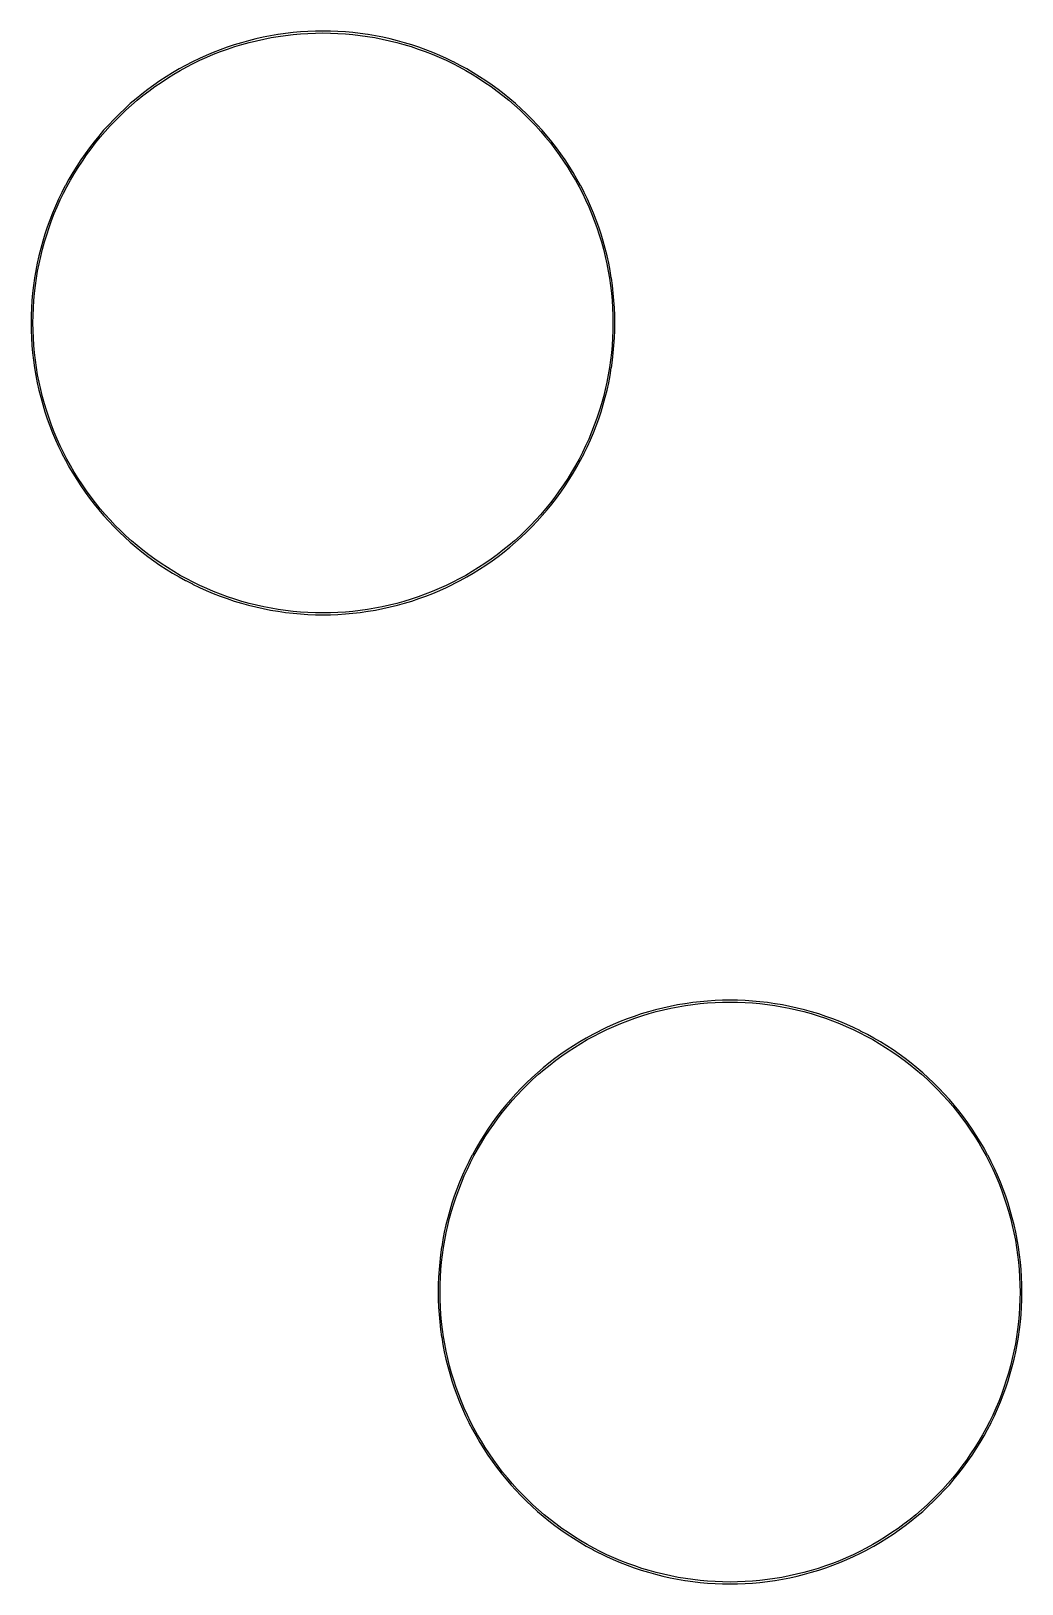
# Model space of a CAD drawing. Extents: x 2 to 124, y 0 to 129.
# Drawn here: x 93.92 to 99.12, y 51.7 to 59.84 of the extents above; entities that cross this region are included whole.
import ezdxf

# ---------------------------------------------------------------- set-up
doc = ezdxf.new("R2010")
doc.units = 0

msp = doc.modelspace()

# ---------------------------------------------------------------- linework, layer by layer
at = {"color": 34, "true_color": 0x008000}
for points in [[(96.5494, 57.2403, 0), (96.57633, 57.26875, 0), (96.60274, 57.29771, 0), (96.62814, 57.32768, 0), (96.65303, 57.35816, 0), (96.67691, 57.38915, 0), (96.70002, 57.4209, 0), (96.72238, 57.45315, 0), (96.74397, 57.48617, 0), (96.76454, 57.51945, 0), (96.78435, 57.55348, 0), (96.8034, 57.58777, 0), (96.82144, 57.62283, 0), (96.82214, 57.62421, 0), (96.83916, 57.65951, 0), (96.85541, 57.69533, 0), (96.87065, 57.73139, 0), (96.88488, 57.76797, 0), (96.89834, 57.8048, 0), (96.91079, 57.84214, 0), (96.92222, 57.87973, 0), (96.93263, 57.91758, 0), (96.94203, 57.95568, 0), (96.95066, 57.99403, 0), (96.95828, 58.03264, 0), (96.96463, 58.07125, 0), (96.96488, 58.07278, 0), (96.97046, 58.11164, 0), (96.97504, 58.15076, 0), (96.97859, 58.18987, 0), (96.98113, 58.22899, 0), (96.98266, 58.2681, 0), (96.98316, 58.30747, 0), (96.98266, 58.34684, 0), (96.98113, 58.38596, 0), (96.97859, 58.42507, 0), (96.97504, 58.46419, 0), (96.97046, 58.50331, 0), (96.96488, 58.54217, 0), (96.96463, 58.5437, 0), (96.95853, 58.58078, 0), (96.95828, 58.58231, 0), (96.95066, 58.62092, 0), (96.94203, 58.65927, 0), (96.93263, 58.69737, 0), (96.92222, 58.73522, 0), (96.91079, 58.77281, 0), (96.89834, 58.81015, 0), (96.88488, 58.84698, 0), (96.87065, 58.88355, 0), (96.85541, 58.91962, 0), (96.83916, 58.95542, 0), (96.83916, 58.95543, 0), (96.82214, 58.99074, 0), (96.82144, 58.99212, 0), (96.80411, 59.02579, 0), (96.8034, 59.02717, 0), (96.78441, 59.06135, 0), (96.78435, 59.06146, 0), (96.76454, 59.0955, 0), (96.74397, 59.12877, 0), (96.72238, 59.16179, 0), (96.70002, 59.19405, 0), (96.67691, 59.2258, 0), (96.65303, 59.25679, 0), (96.62814, 59.28727, 0), (96.60274, 59.31724, 0), (96.57633, 59.3462, 0), (96.5494, 59.37464, 0), (96.54831, 59.37574, 0), (96.52037, 59.40368, 0), (96.49192, 59.4306, 0), (96.46296, 59.45702, 0), (96.43299, 59.48242, 0), (96.40251, 59.50731, 0), (96.37152, 59.53119, 0), (96.33977, 59.5543, 0), (96.30751, 59.57665, 0), (96.27449, 59.59824, 0), (96.24122, 59.61882, 0), (96.20718, 59.63863, 0), (96.17289, 59.65768, 0), (96.13784, 59.67571, 0), (96.13646, 59.67642, 0), (96.10116, 59.69344, 0), (96.06534, 59.70969, 0), (96.02927, 59.72493, 0), (95.9927, 59.73916, 0), (95.95587, 59.75262, 0), (95.91853, 59.76506, 0), (95.88094, 59.77649, 0), (95.84309, 59.78691, 0), (95.80499, 59.79631, 0), (95.76664, 59.80494, 0), (95.72803, 59.81256, 0), (95.68942, 59.81891, 0), (95.68789, 59.81915, 0), (95.64903, 59.82474, 0), (95.60991, 59.82931, 0), (95.5708, 59.83287, 0), (95.53168, 59.83541, 0), (95.49256, 59.83693, 0), (95.4532, 59.83744, 0), (95.41382, 59.83693, 0), (95.37471, 59.83541, 0), (95.33559, 59.83287, 0), (95.29648, 59.82931, 0), (95.25736, 59.82474, 0), (95.2185, 59.81915, 0), (95.21697, 59.81891, 0), (95.17836, 59.81256, 0), (95.13975, 59.80494, 0), (95.1014, 59.79631, 0), (95.0633, 59.78691, 0), (95.02545, 59.77649, 0), (94.98786, 59.76506, 0), (94.95052, 59.75262, 0), (94.91369, 59.73916, 0), (94.87712, 59.72493, 0), (94.84105, 59.70969, 0), (94.80523, 59.69344, 0), (94.76993, 59.67642, 0), (94.76855, 59.67571, 0), (94.7335, 59.65768, 0), (94.69921, 59.63863, 0), (94.66517, 59.61882, 0), (94.6319, 59.59824, 0), (94.59888, 59.57665, 0), (94.56662, 59.5543, 0), (94.53487, 59.53119, 0), (94.50388, 59.50731, 0), (94.4734, 59.48242, 0), (94.44343, 59.45702, 0), (94.41447, 59.4306, 0), (94.38602, 59.40368, 0), (94.35808, 59.37574, 0), (94.35699, 59.37464, 0), (94.33006, 59.3462, 0), (94.30365, 59.31724, 0), (94.27825, 59.28727, 0), (94.25336, 59.25679, 0), (94.22948, 59.2258, 0), (94.20637, 59.19405, 0), (94.18401, 59.16179, 0), (94.16242, 59.12877, 0), (94.14185, 59.0955, 0), (94.12204, 59.06146, 0), (94.12198, 59.06135, 0), (94.10299, 59.02717, 0), (94.10228, 59.02579, 0), (94.08495, 58.99212, 0), (94.08425, 58.99074, 0), (94.06723, 58.95543, 0), (94.06723, 58.95542, 0), (94.05098, 58.91962, 0), (94.03574, 58.88355, 0), (94.02151, 58.84698, 0), (94.00805, 58.81015, 0), (93.9956, 58.77281, 0), (93.98417, 58.73522, 0), (93.97376, 58.69737, 0), (93.96436, 58.65927, 0), (93.95573, 58.62092, 0), (93.94811, 58.58231, 0), (93.94786, 58.58078, 0), (93.94176, 58.5437, 0), (93.94151, 58.54217, 0), (93.93593, 58.50331, 0), (93.93135, 58.46419, 0), (93.9278, 58.42507, 0), (93.92526, 58.38596, 0), (93.92373, 58.34684, 0), (93.92323, 58.30747, 0), (93.92373, 58.2681, 0), (93.92526, 58.22899, 0), (93.9278, 58.18987, 0), (93.93135, 58.15076, 0), (93.93593, 58.11164, 0), (93.94151, 58.07278, 0), (93.94176, 58.07125, 0), (93.94811, 58.03264, 0), (93.95573, 57.99403, 0), (93.96436, 57.95568, 0), (93.97376, 57.91758, 0), (93.98417, 57.87973, 0), (93.9956, 57.84214, 0), (94.00805, 57.8048, 0), (94.02151, 57.76797, 0), (94.03574, 57.73139, 0), (94.05098, 57.69533, 0), (94.06723, 57.65951, 0), (94.08425, 57.62421, 0), (94.08495, 57.62283, 0), (94.10299, 57.58777, 0), (94.12204, 57.55348, 0), (94.14185, 57.51945, 0), (94.16242, 57.48617, 0), (94.18401, 57.45315, 0), (94.20637, 57.4209, 0), (94.22948, 57.38915, 0), (94.25336, 57.35816, 0), (94.27825, 57.32768, 0), (94.30365, 57.29771, 0), (94.33006, 57.26875, 0), (94.35699, 57.2403, 0), (94.38602, 57.21127, 0), (94.41447, 57.18434, 0), (94.44343, 57.15793, 0), (94.4734, 57.13253, 0), (94.50388, 57.10763, 0), (94.53487, 57.08376, 0), (94.56662, 57.06064, 0), (94.59888, 57.03829, 0), (94.6319, 57.0167, 0), (94.66517, 56.99613, 0), (94.69921, 56.97632, 0), (94.7335, 56.95727, 0), (94.73488, 56.95656, 0), (94.76855, 56.93923, 0), (94.76993, 56.93853, 0), (94.80523, 56.92151, 0), (94.84105, 56.90525, 0), (94.87712, 56.89001, 0), (94.91369, 56.87579, 0), (94.95052, 56.86233, 0), (94.98786, 56.84988, 0), (95.02545, 56.83845, 0), (95.0633, 56.82804, 0), (95.1014, 56.81864, 0), (95.13975, 56.81, 0), (95.17836, 56.80238, 0), (95.21697, 56.79603, 0), (95.2185, 56.79579, 0), (95.25736, 56.7902, 0), (95.29648, 56.78563, 0), (95.33559, 56.78208, 0), (95.37471, 56.77954, 0), (95.41382, 56.77801, 0), (95.4532, 56.7775, 0), (95.49256, 56.77801, 0), (95.53168, 56.77954, 0), (95.5708, 56.78208, 0), (95.60991, 56.78563, 0), (95.64903, 56.7902, 0), (95.68789, 56.79579, 0), (95.68942, 56.79603, 0), (95.72803, 56.80238, 0), (95.76664, 56.81, 0), (95.80499, 56.81864, 0), (95.84309, 56.82804, 0), (95.88094, 56.83845, 0), (95.91853, 56.84988, 0), (95.95587, 56.86233, 0), (95.9927, 56.87579, 0), (96.02927, 56.89001, 0), (96.06534, 56.90525, 0), (96.10116, 56.92151, 0), (96.13646, 56.93853, 0), (96.13784, 56.93923, 0), (96.17151, 56.95656, 0), (96.17289, 56.95727, 0), (96.20718, 56.97632, 0), (96.24122, 56.99613, 0), (96.27449, 57.0167, 0), (96.30751, 57.03829, 0), (96.33977, 57.06064, 0), (96.37152, 57.08376, 0), (96.40251, 57.10763, 0), (96.43299, 57.13253, 0), (96.46296, 57.15793, 0), (96.49192, 57.18434, 0), (96.52037, 57.21127, 0), (96.5494, 57.2403, 0)], [(95.53168, 56.78944, 0), (95.49256, 56.78792, 0), (95.4532, 56.78741, 0), (95.41382, 56.78792, 0), (95.37471, 56.78944, 0), (95.33559, 56.79198, 0), (95.29648, 56.79554, 0), (95.25736, 56.80011, 0), (95.21906, 56.80562, 0), (95.18142, 56.81181, 0), (95.14281, 56.81943, 0), (95.10446, 56.82806, 0), (95.06636, 56.83746, 0), (95.02851, 56.84787, 0), (94.99092, 56.8593, 0), (94.95358, 56.87175, 0), (94.91675, 56.88521, 0), (94.88018, 56.89944, 0), (94.84411, 56.91468, 0), (94.8083, 56.93093, 0), (94.7733, 56.9478, 0), (94.73932, 56.96528, 0), (94.70503, 56.98433, 0), (94.67099, 57.00414, 0), (94.63772, 57.02472, 0), (94.6047, 57.04631, 0), (94.57244, 57.06866, 0), (94.54069, 57.09177, 0), (94.5097, 57.11565, 0), (94.47922, 57.14054, 0), (94.44925, 57.16594, 0), (94.42029, 57.19236, 0), (94.39185, 57.21928, 0), (94.36482, 57.24631, 0), (94.33808, 57.27457, 0), (94.31166, 57.30353, 0), (94.28626, 57.3335, 0), (94.26137, 57.36398, 0), (94.23749, 57.39497, 0), (94.21438, 57.42672, 0), (94.19203, 57.45898, 0), (94.17044, 57.492, 0), (94.14986, 57.52527, 0), (94.13005, 57.55931, 0), (94.111, 57.5936, 0), (94.09352, 57.62758, 0), (94.07665, 57.66257, 0), (94.0604, 57.69839, 0), (94.04516, 57.73446, 0), (94.03093, 57.77103, 0), (94.01747, 57.80786, 0), (94.00503, 57.8452, 0), (93.9936, 57.88279, 0), (93.98318, 57.92064, 0), (93.97378, 57.95874, 0), (93.96515, 57.99709, 0), (93.95753, 58.0357, 0), (93.95134, 58.07334, 0), (93.94583, 58.11164, 0), (93.94126, 58.15076, 0), (93.9377, 58.18987, 0), (93.93516, 58.22899, 0), (93.93364, 58.2681, 0), (93.93313, 58.30747, 0), (93.93364, 58.34684, 0), (93.93516, 58.38596, 0), (93.9377, 58.42507, 0), (93.94126, 58.46419, 0), (93.94583, 58.50331, 0), (93.95134, 58.54161, 0), (93.95753, 58.57925, 0), (93.96515, 58.61785, 0), (93.97378, 58.65621, 0), (93.98318, 58.69431, 0), (93.9936, 58.73215, 0), (94.00503, 58.76975, 0), (94.01747, 58.80708, 0), (94.03093, 58.84391, 0), (94.04516, 58.88049, 0), (94.0604, 58.91656, 0), (94.07665, 58.95237, 0), (94.09352, 58.98737, 0), (94.111, 59.02135, 0), (94.13005, 59.05564, 0), (94.14986, 59.08968, 0), (94.17044, 59.12295, 0), (94.19203, 59.15597, 0), (94.21438, 59.18823, 0), (94.23749, 59.21998, 0), (94.26137, 59.25097, 0), (94.28626, 59.28145, 0), (94.31166, 59.31142, 0), (94.33808, 59.34037, 0), (94.365, 59.36882, 0), (94.39185, 59.39567, 0), (94.42029, 59.42259, 0), (94.44925, 59.44901, 0), (94.47922, 59.47441, 0), (94.5097, 59.4993, 0), (94.54069, 59.52317, 0), (94.57244, 59.54629, 0), (94.6047, 59.56864, 0), (94.63772, 59.59023, 0), (94.67099, 59.6108, 0), (94.70503, 59.63062, 0), (94.73932, 59.64967, 0), (94.77329, 59.66715, 0), (94.8083, 59.68401, 0), (94.84411, 59.70027, 0), (94.88018, 59.71551, 0), (94.91675, 59.72973, 0), (94.95358, 59.7432, 0), (94.99092, 59.75564, 0), (95.02851, 59.76707, 0), (95.06636, 59.77749, 0), (95.10446, 59.78688, 0), (95.14281, 59.79552, 0), (95.18142, 59.80314, 0), (95.21906, 59.80933, 0), (95.25736, 59.81484, 0), (95.29648, 59.81941, 0), (95.33559, 59.82296, 0), (95.37471, 59.8255, 0), (95.41382, 59.82703, 0), (95.4532, 59.82754, 0), (95.49256, 59.82703, 0), (95.53168, 59.8255, 0), (95.5708, 59.82296, 0), (95.60991, 59.81941, 0), (95.64903, 59.81484, 0), (95.68733, 59.80933, 0), (95.72497, 59.80314, 0), (95.76358, 59.79552, 0), (95.80193, 59.78688, 0), (95.84003, 59.77749, 0), (95.87788, 59.76707, 0), (95.91547, 59.75564, 0), (95.95281, 59.7432, 0), (95.98964, 59.72973, 0), (96.02621, 59.71551, 0), (96.06228, 59.70027, 0), (96.09809, 59.68401, 0), (96.1331, 59.66715, 0), (96.16707, 59.64967, 0), (96.20136, 59.63062, 0), (96.2354, 59.6108, 0), (96.26867, 59.59023, 0), (96.30169, 59.56864, 0), (96.33395, 59.54629, 0), (96.3657, 59.52317, 0), (96.39669, 59.4993, 0), (96.42717, 59.47441, 0), (96.45714, 59.44901, 0), (96.4861, 59.42259, 0), (96.51454, 59.39567, 0), (96.54139, 59.36882, 0), (96.56831, 59.34037, 0), (96.59473, 59.31142, 0), (96.62013, 59.28145, 0), (96.64502, 59.25097, 0), (96.6689, 59.21998, 0), (96.69201, 59.18823, 0), (96.71436, 59.15597, 0), (96.73595, 59.12295, 0), (96.75653, 59.08968, 0), (96.77634, 59.05564, 0), (96.79539, 59.02135, 0), (96.81287, 58.98737, 0), (96.82974, 58.95237, 0), (96.84599, 58.91656, 0), (96.86123, 58.88049, 0), (96.87546, 58.84391, 0), (96.88892, 58.80708, 0), (96.90136, 58.76975, 0), (96.91279, 58.73215, 0), (96.92321, 58.69431, 0), (96.93261, 58.65621, 0), (96.94124, 58.61785, 0), (96.94886, 58.57925, 0), (96.95505, 58.54161, 0), (96.96056, 58.50331, 0), (96.96513, 58.46419, 0), (96.96869, 58.42507, 0), (96.97123, 58.38596, 0), (96.97275, 58.34684, 0), (96.97326, 58.30747, 0), (96.97275, 58.2681, 0), (96.97123, 58.22899, 0), (96.96869, 58.18987, 0), (96.96513, 58.15076, 0), (96.96056, 58.11164, 0), (96.95505, 58.07334, 0), (96.94886, 58.0357, 0), (96.94124, 57.99709, 0), (96.93261, 57.95874, 0), (96.92321, 57.92064, 0), (96.91279, 57.88279, 0), (96.90136, 57.8452, 0), (96.88892, 57.80786, 0), (96.87546, 57.77103, 0), (96.86123, 57.73446, 0), (96.84599, 57.69839, 0), (96.82974, 57.66257, 0), (96.81287, 57.62758, 0), (96.79539, 57.5936, 0), (96.77634, 57.55931, 0), (96.75653, 57.52527, 0), (96.73595, 57.492, 0), (96.71436, 57.45898, 0), (96.69201, 57.42672, 0), (96.6689, 57.39497, 0), (96.64502, 57.36398, 0), (96.62013, 57.3335, 0), (96.59473, 57.30353, 0), (96.56831, 57.27457, 0), (96.54157, 57.24631, 0), (96.51454, 57.21928, 0), (96.4861, 57.19236, 0), (96.45714, 57.16594, 0), (96.42717, 57.14054, 0), (96.39669, 57.11565, 0), (96.3657, 57.09177, 0), (96.33395, 57.06866, 0), (96.30169, 57.04631, 0), (96.26867, 57.02472, 0), (96.2354, 57.00414, 0), (96.20136, 56.98433, 0), (96.16707, 56.96528, 0), (96.13309, 56.9478, 0), (96.09809, 56.93093, 0), (96.06228, 56.91468, 0), (96.02621, 56.89944, 0), (95.98964, 56.88521, 0), (95.95281, 56.87175, 0), (95.91547, 56.8593, 0), (95.87788, 56.84787, 0), (95.84003, 56.83746, 0), (95.80193, 56.82806, 0), (95.76358, 56.81943, 0), (95.72497, 56.81181, 0), (95.68733, 56.80562, 0), (95.64903, 56.80011, 0), (95.60991, 56.79554, 0), (95.5708, 56.79198, 0), (95.53168, 56.78944, 0)], [(98.683, 52.1603, 0), (98.70993, 52.18875, 0), (98.73634, 52.21771, 0), (98.76174, 52.24768, 0), (98.78663, 52.27816, 0), (98.81051, 52.30915, 0), (98.83362, 52.3409, 0), (98.85598, 52.37315, 0), (98.87757, 52.40617, 0), (98.89814, 52.43945, 0), (98.91795, 52.47348, 0), (98.937, 52.50777, 0), (98.95504, 52.54283, 0), (98.95574, 52.54421, 0), (98.97276, 52.57951, 0), (98.98901, 52.61533, 0), (99.00425, 52.65139, 0), (99.01848, 52.68797, 0), (99.03194, 52.7248, 0), (99.04439, 52.76214, 0), (99.05582, 52.79973, 0), (99.06623, 52.83758, 0), (99.07563, 52.87568, 0), (99.08426, 52.91403, 0), (99.09188, 52.95264, 0), (99.09823, 52.99125, 0), (99.09848, 52.99278, 0), (99.10406, 53.03164, 0), (99.10864, 53.07075, 0), (99.11219, 53.10986, 0), (99.11219, 53.10987, 0), (99.11473, 53.14899, 0), (99.11626, 53.1881, 0), (99.11676, 53.22747, 0), (99.11626, 53.26684, 0), (99.11473, 53.30596, 0), (99.11219, 53.34508, 0), (99.10864, 53.38419, 0), (99.10406, 53.42331, 0), (99.09848, 53.46217, 0), (99.09823, 53.4637, 0), (99.09213, 53.50078, 0), (99.09188, 53.50231, 0), (99.08426, 53.54092, 0), (99.07563, 53.57927, 0), (99.06623, 53.61737, 0), (99.05582, 53.65522, 0), (99.04439, 53.69281, 0), (99.03194, 53.73015, 0), (99.01848, 53.76698, 0), (99.00425, 53.80355, 0), (98.98901, 53.83962, 0), (98.97276, 53.87543, 0), (98.95574, 53.91074, 0), (98.95504, 53.91212, 0), (98.93771, 53.94579, 0), (98.937, 53.94717, 0), (98.91795, 53.98146, 0), (98.89815, 54.01549, 0), (98.89814, 54.0155, 0), (98.87757, 54.04877, 0), (98.85598, 54.08179, 0), (98.83362, 54.11405, 0), (98.81051, 54.1458, 0), (98.78663, 54.17679, 0), (98.76174, 54.20727, 0), (98.73634, 54.23724, 0), (98.70993, 54.2662, 0), (98.683, 54.29464, 0), (98.68191, 54.29574, 0), (98.68189, 54.29575, 0), (98.65506, 54.32258, 0), (98.65397, 54.32368, 0), (98.62552, 54.3506, 0), (98.59656, 54.37702, 0), (98.56659, 54.40242, 0), (98.53611, 54.42731, 0), (98.50512, 54.45119, 0), (98.47337, 54.4743, 0), (98.44111, 54.49665, 0), (98.40809, 54.51824, 0), (98.37482, 54.53882, 0), (98.34078, 54.55863, 0), (98.30649, 54.57768, 0), (98.27144, 54.59571, 0), (98.27006, 54.59642, 0), (98.23476, 54.61344, 0), (98.19898, 54.62967, 0), (98.19894, 54.62969, 0), (98.16287, 54.64493, 0), (98.1263, 54.65916, 0), (98.08947, 54.67262, 0), (98.05213, 54.68506, 0), (98.01454, 54.69649, 0), (97.97669, 54.70691, 0), (97.93859, 54.71631, 0), (97.90024, 54.72494, 0), (97.86163, 54.73256, 0), (97.82302, 54.73891, 0), (97.82149, 54.73915, 0), (97.78263, 54.74474, 0), (97.74351, 54.74931, 0), (97.7044, 54.75287, 0), (97.66528, 54.75541, 0), (97.62617, 54.75693, 0), (97.5868, 54.75744, 0), (97.54743, 54.75693, 0), (97.50831, 54.75541, 0), (97.46919, 54.75287, 0), (97.43008, 54.74931, 0), (97.39096, 54.74474, 0), (97.3521, 54.73915, 0), (97.35057, 54.73891, 0), (97.31196, 54.73256, 0), (97.27335, 54.72494, 0), (97.235, 54.71631, 0), (97.1969, 54.70691, 0), (97.15905, 54.69649, 0), (97.12146, 54.68506, 0), (97.08412, 54.67262, 0), (97.04729, 54.65916, 0), (97.01072, 54.64493, 0), (96.97465, 54.62969, 0), (96.97461, 54.62967, 0), (96.93883, 54.61344, 0), (96.90353, 54.59642, 0), (96.90215, 54.59571, 0), (96.8671, 54.57768, 0), (96.83281, 54.55863, 0), (96.79877, 54.53882, 0), (96.7655, 54.51824, 0), (96.73248, 54.49665, 0), (96.70022, 54.4743, 0), (96.66847, 54.45119, 0), (96.63748, 54.42731, 0), (96.607, 54.40242, 0), (96.57703, 54.37702, 0), (96.54807, 54.3506, 0), (96.51962, 54.32368, 0), (96.49168, 54.29574, 0), (96.49059, 54.29464, 0), (96.46366, 54.2662, 0), (96.43725, 54.23724, 0), (96.41185, 54.20727, 0), (96.38696, 54.17679, 0), (96.36308, 54.1458, 0), (96.33997, 54.11405, 0), (96.31761, 54.08179, 0), (96.29602, 54.04877, 0), (96.27545, 54.0155, 0), (96.27544, 54.01549, 0), (96.25564, 53.98146, 0), (96.23659, 53.94717, 0), (96.23588, 53.94579, 0), (96.21855, 53.91212, 0), (96.21785, 53.91074, 0), (96.20083, 53.87543, 0), (96.18458, 53.83962, 0), (96.16934, 53.80355, 0), (96.15511, 53.76698, 0), (96.14165, 53.73015, 0), (96.1292, 53.69281, 0), (96.11777, 53.65522, 0), (96.10736, 53.61737, 0), (96.09796, 53.57927, 0), (96.08933, 53.54092, 0), (96.08171, 53.50231, 0), (96.08146, 53.50078, 0), (96.07536, 53.4637, 0), (96.07511, 53.46217, 0), (96.06953, 53.42331, 0), (96.06495, 53.38419, 0), (96.0614, 53.34508, 0), (96.05886, 53.30596, 0), (96.05733, 53.26684, 0), (96.05683, 53.22747, 0), (96.05733, 53.1881, 0), (96.05886, 53.14899, 0), (96.0614, 53.10987, 0), (96.0614, 53.10986, 0), (96.06495, 53.07075, 0), (96.06953, 53.03164, 0), (96.07511, 52.99278, 0), (96.07536, 52.99125, 0), (96.08171, 52.95264, 0), (96.08933, 52.91403, 0), (96.09796, 52.87568, 0), (96.10736, 52.83758, 0), (96.11777, 52.79973, 0), (96.1292, 52.76214, 0), (96.14165, 52.7248, 0), (96.15511, 52.68797, 0), (96.16934, 52.65139, 0), (96.18458, 52.61533, 0), (96.20083, 52.57951, 0), (96.21785, 52.54421, 0), (96.21855, 52.54283, 0), (96.23659, 52.50777, 0), (96.25564, 52.47348, 0), (96.27545, 52.43945, 0), (96.29602, 52.40617, 0), (96.31761, 52.37315, 0), (96.33997, 52.3409, 0), (96.36308, 52.30915, 0), (96.38696, 52.27816, 0), (96.41185, 52.24768, 0), (96.43725, 52.21771, 0), (96.46366, 52.18875, 0), (96.49059, 52.1603, 0), (96.51962, 52.13127, 0), (96.54807, 52.10434, 0), (96.57703, 52.07793, 0), (96.607, 52.05253, 0), (96.63748, 52.02763, 0), (96.66847, 52.00376, 0), (96.70022, 51.98064, 0), (96.73248, 51.95829, 0), (96.7655, 51.9367, 0), (96.79877, 51.91613, 0), (96.83281, 51.89632, 0), (96.8671, 51.87727, 0), (96.86848, 51.87656, 0), (96.90215, 51.85923, 0), (96.90353, 51.85853, 0), (96.93883, 51.84151, 0), (96.97465, 51.82525, 0), (97.01072, 51.81001, 0), (97.04729, 51.79579, 0), (97.08412, 51.78233, 0), (97.12146, 51.76988, 0), (97.15905, 51.75845, 0), (97.1969, 51.74804, 0), (97.235, 51.73864, 0), (97.27335, 51.73, 0), (97.31196, 51.72238, 0), (97.35057, 51.71603, 0), (97.3521, 51.71579, 0), (97.39096, 51.7102, 0), (97.43008, 51.70563, 0), (97.46919, 51.70208, 0), (97.50831, 51.69954, 0), (97.54743, 51.69801, 0), (97.5868, 51.6975, 0), (97.62617, 51.69801, 0), (97.66528, 51.69954, 0), (97.7044, 51.70208, 0), (97.74351, 51.70563, 0), (97.78263, 51.7102, 0), (97.82149, 51.71579, 0), (97.82302, 51.71603, 0), (97.86163, 51.72238, 0), (97.90024, 51.73, 0), (97.93859, 51.73864, 0), (97.97669, 51.74804, 0), (98.01454, 51.75845, 0), (98.05213, 51.76988, 0), (98.08947, 51.78233, 0), (98.1263, 51.79579, 0), (98.16287, 51.81001, 0), (98.19894, 51.82525, 0), (98.23476, 51.84151, 0), (98.27006, 51.85853, 0), (98.27144, 51.85923, 0), (98.30511, 51.87656, 0), (98.30649, 51.87727, 0), (98.34078, 51.89632, 0), (98.37482, 51.91613, 0), (98.40809, 51.9367, 0), (98.44111, 51.95829, 0), (98.47337, 51.98064, 0), (98.50512, 52.00376, 0), (98.53611, 52.02763, 0), (98.56659, 52.05253, 0), (98.59656, 52.07793, 0), (98.62552, 52.10434, 0), (98.65397, 52.13127, 0), (98.683, 52.1603, 0)], [(97.66528, 51.70944, 0), (97.62617, 51.70792, 0), (97.5868, 51.70741, 0), (97.54743, 51.70792, 0), (97.50831, 51.70944, 0), (97.46919, 51.71198, 0), (97.43008, 51.71554, 0), (97.39096, 51.72011, 0), (97.35266, 51.72562, 0), (97.31502, 51.73181, 0), (97.27641, 51.73943, 0), (97.23806, 51.74806, 0), (97.19996, 51.75746, 0), (97.16211, 51.76787, 0), (97.12452, 51.7793, 0), (97.08718, 51.79175, 0), (97.05035, 51.80521, 0), (97.01378, 51.81944, 0), (96.97771, 51.83468, 0), (96.9419, 51.85093, 0), (96.9069, 51.8678, 0), (96.87292, 51.88528, 0), (96.83863, 51.90433, 0), (96.80459, 51.92414, 0), (96.77132, 51.94472, 0), (96.7383, 51.96631, 0), (96.70604, 51.98866, 0), (96.67429, 52.01177, 0), (96.6433, 52.03565, 0), (96.61282, 52.06054, 0), (96.58285, 52.08594, 0), (96.55389, 52.11236, 0), (96.52545, 52.13928, 0), (96.49842, 52.16631, 0), (96.47168, 52.19457, 0), (96.44526, 52.22353, 0), (96.41986, 52.2535, 0), (96.39497, 52.28398, 0), (96.37109, 52.31497, 0), (96.34798, 52.34672, 0), (96.32563, 52.37898, 0), (96.30404, 52.412, 0), (96.28346, 52.44527, 0), (96.26365, 52.47931, 0), (96.2446, 52.5136, 0), (96.22712, 52.54758, 0), (96.21025, 52.58257, 0), (96.194, 52.61839, 0), (96.17876, 52.65446, 0), (96.16453, 52.69103, 0), (96.15107, 52.72786, 0), (96.13863, 52.7652, 0), (96.1272, 52.80279, 0), (96.11678, 52.84064, 0), (96.10738, 52.87872, 0), (96.10738, 52.87874, 0), (96.09875, 52.91709, 0), (96.09113, 52.9557, 0), (96.08498, 52.99309, 0), (96.07943, 53.03164, 0), (96.07486, 53.07075, 0), (96.0713, 53.10986, 0), (96.0713, 53.10987, 0), (96.06876, 53.14899, 0), (96.06724, 53.1881, 0), (96.06673, 53.22747, 0), (96.06724, 53.26684, 0), (96.06876, 53.30596, 0), (96.0713, 53.34508, 0), (96.07486, 53.38419, 0), (96.07943, 53.42331, 0), (96.08494, 53.46161, 0), (96.09113, 53.49925, 0), (96.09875, 53.53785, 0), (96.10738, 53.57621, 0), (96.11678, 53.61431, 0), (96.1272, 53.65215, 0), (96.13863, 53.68975, 0), (96.15107, 53.72708, 0), (96.16453, 53.76391, 0), (96.17876, 53.80049, 0), (96.194, 53.83656, 0), (96.21025, 53.87237, 0), (96.22712, 53.90737, 0), (96.2446, 53.94135, 0), (96.26365, 53.97564, 0), (96.28346, 54.00968, 0), (96.30404, 54.04295, 0), (96.32563, 54.07597, 0), (96.34798, 54.10823, 0), (96.37109, 54.13998, 0), (96.39497, 54.17097, 0), (96.41986, 54.20145, 0), (96.44526, 54.23142, 0), (96.47168, 54.26037, 0), (96.4986, 54.28882, 0), (96.52545, 54.31567, 0), (96.55389, 54.34259, 0), (96.58285, 54.36901, 0), (96.61282, 54.39441, 0), (96.6433, 54.4193, 0), (96.67429, 54.44317, 0), (96.70604, 54.46629, 0), (96.7383, 54.48864, 0), (96.77132, 54.51023, 0), (96.80459, 54.5308, 0), (96.83863, 54.55062, 0), (96.87292, 54.56967, 0), (96.90689, 54.58715, 0), (96.9419, 54.60401, 0), (96.97771, 54.62027, 0), (97.01378, 54.63551, 0), (97.05035, 54.64973, 0), (97.08718, 54.6632, 0), (97.12452, 54.67564, 0), (97.16211, 54.68707, 0), (97.19996, 54.69749, 0), (97.23806, 54.70688, 0), (97.27641, 54.71552, 0), (97.31502, 54.72314, 0), (97.35266, 54.72933, 0), (97.39096, 54.73484, 0), (97.43008, 54.73941, 0), (97.46919, 54.74296, 0), (97.50831, 54.7455, 0), (97.54743, 54.74703, 0), (97.5868, 54.74754, 0), (97.62617, 54.74703, 0), (97.66528, 54.7455, 0), (97.7044, 54.74296, 0), (97.74351, 54.73941, 0), (97.78263, 54.73484, 0), (97.82093, 54.72933, 0), (97.85857, 54.72314, 0), (97.89718, 54.71552, 0), (97.93553, 54.70688, 0), (97.97363, 54.69749, 0), (98.01148, 54.68707, 0), (98.04907, 54.67564, 0), (98.08641, 54.6632, 0), (98.12324, 54.64973, 0), (98.15981, 54.63551, 0), (98.19588, 54.62027, 0), (98.23169, 54.60401, 0), (98.2667, 54.58715, 0), (98.30067, 54.56967, 0), (98.33496, 54.55062, 0), (98.369, 54.5308, 0), (98.40227, 54.51023, 0), (98.43529, 54.48864, 0), (98.46755, 54.46629, 0), (98.4993, 54.44317, 0), (98.53029, 54.4193, 0), (98.56077, 54.39441, 0), (98.59074, 54.36901, 0), (98.6197, 54.34259, 0), (98.64814, 54.31567, 0), (98.67499, 54.28882, 0), (98.70191, 54.26037, 0), (98.72833, 54.23142, 0), (98.75373, 54.20145, 0), (98.77862, 54.17097, 0), (98.8025, 54.13998, 0), (98.82561, 54.10823, 0), (98.84796, 54.07597, 0), (98.86955, 54.04295, 0), (98.89013, 54.00968, 0), (98.90994, 53.97564, 0), (98.92899, 53.94135, 0), (98.94647, 53.90737, 0), (98.96334, 53.87237, 0), (98.97959, 53.83656, 0), (98.99483, 53.80049, 0), (99.00906, 53.76391, 0), (99.02252, 53.72708, 0), (99.03496, 53.68975, 0), (99.04639, 53.65215, 0), (99.05681, 53.61431, 0), (99.06621, 53.57621, 0), (99.07484, 53.53785, 0), (99.08246, 53.49925, 0), (99.08865, 53.46161, 0), (99.09416, 53.42331, 0), (99.09873, 53.38419, 0), (99.10229, 53.34508, 0), (99.10483, 53.30596, 0), (99.10635, 53.26684, 0), (99.10686, 53.22747, 0), (99.10635, 53.1881, 0), (99.10483, 53.14899, 0), (99.10229, 53.10987, 0), (99.10229, 53.10986, 0), (99.09873, 53.07075, 0), (99.09416, 53.03164, 0), (99.08861, 52.99309, 0), (99.08246, 52.9557, 0), (99.07484, 52.91709, 0), (99.06621, 52.87874, 0), (99.06621, 52.87872, 0), (99.05681, 52.84064, 0), (99.04639, 52.80279, 0), (99.03496, 52.7652, 0), (99.02252, 52.72786, 0), (99.00906, 52.69103, 0), (98.99483, 52.65446, 0), (98.97959, 52.61839, 0), (98.96334, 52.58257, 0), (98.94647, 52.54758, 0), (98.92899, 52.5136, 0), (98.90994, 52.47931, 0), (98.89013, 52.44527, 0), (98.86955, 52.412, 0), (98.84796, 52.37898, 0), (98.82561, 52.34672, 0), (98.8025, 52.31497, 0), (98.77862, 52.28398, 0), (98.75373, 52.2535, 0), (98.72833, 52.22353, 0), (98.70191, 52.19457, 0), (98.67499, 52.16612, 0), (98.64816, 52.13929, 0), (98.64814, 52.13928, 0), (98.6197, 52.11236, 0), (98.59074, 52.08594, 0), (98.56077, 52.06054, 0), (98.53029, 52.03565, 0), (98.4993, 52.01177, 0), (98.46755, 51.98866, 0), (98.43529, 51.96631, 0), (98.40227, 51.94472, 0), (98.369, 51.92414, 0), (98.33496, 51.90433, 0), (98.30067, 51.88528, 0), (98.26669, 51.8678, 0), (98.23169, 51.85093, 0), (98.19588, 51.83468, 0), (98.15981, 51.81944, 0), (98.12324, 51.80521, 0), (98.08641, 51.79175, 0), (98.04907, 51.7793, 0), (98.01148, 51.76787, 0), (97.97363, 51.75746, 0), (97.93553, 51.74806, 0), (97.89718, 51.73943, 0), (97.85857, 51.73181, 0), (97.82093, 51.72562, 0), (97.78263, 51.72011, 0), (97.74351, 51.71554, 0), (97.7044, 51.71198, 0), (97.66528, 51.70944, 0)]]:
    msp.add_polyline3d(points, close=True, dxfattribs=at)

doc.saveas('drawing.dxf')
